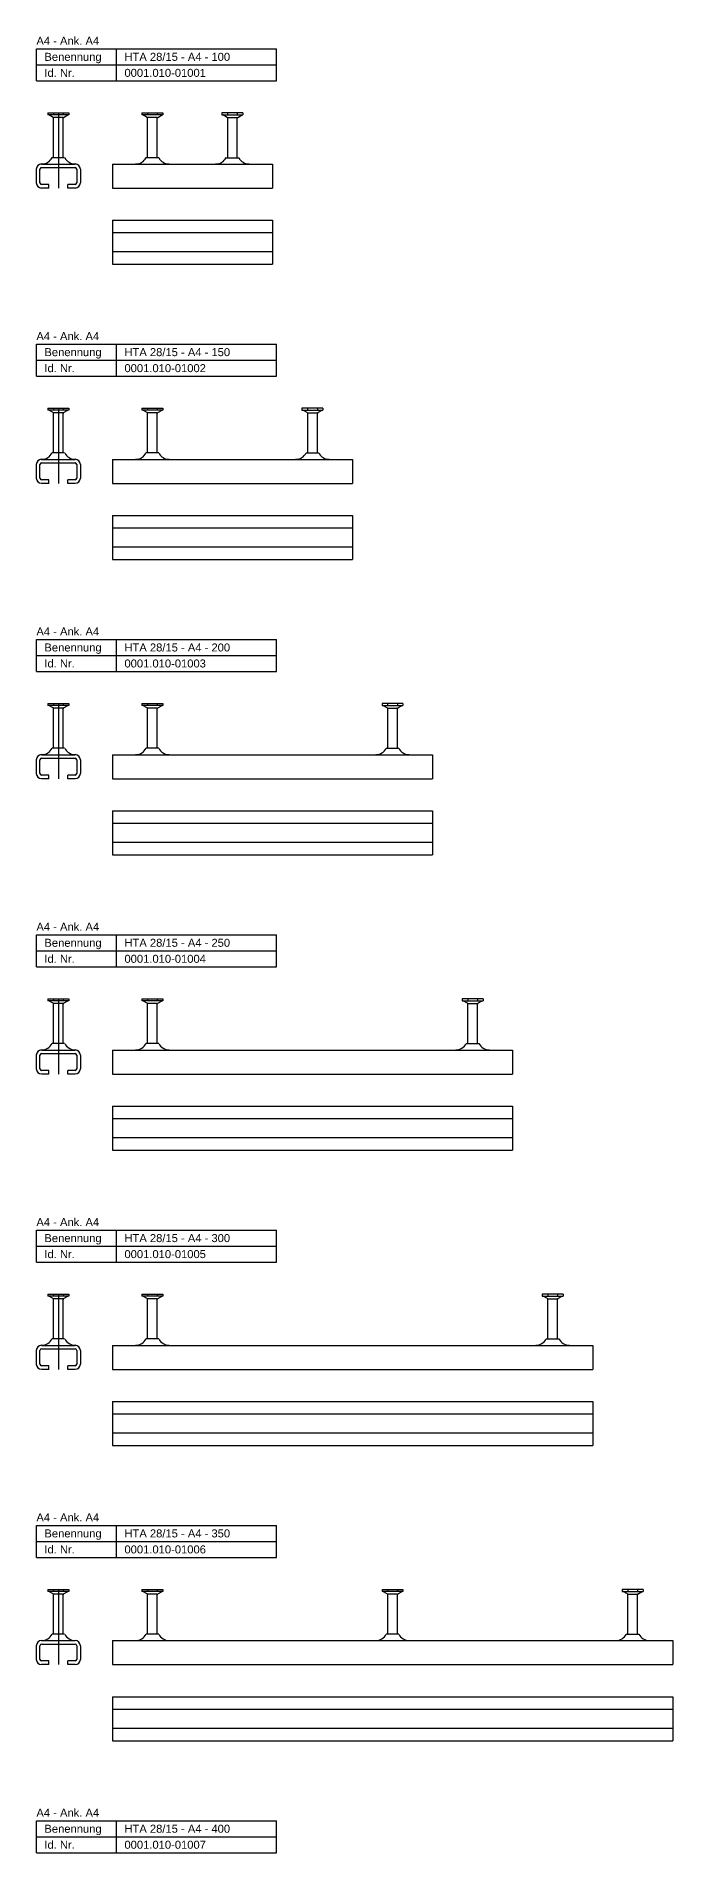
# Model space of a CAD drawing. Header units: millimetres. Extents: x -466 to 5678, y -7065 to 2232.
# Drawn here: x -465 to -67, y 1097 to 2232 of the extents above; entities that cross this region are included whole.
import ezdxf

# ---------------------------------------------------------------- set-up
doc = ezdxf.new("R2010")
doc.units = ezdxf.units.MM
doc.layers.add('HALFEN', color=2, linetype='CONTINUOUS')
doc.styles.add('ARIAL50', font='ARIAL.TTF', dxfattribs={"height": 5})

msp = doc.modelspace()

# ---------------------------------------------------------------- linework, layer by layer
at = {"layer": 'HALFEN'}
for p, q in [((-464.7, 2224.3), (-314.7, 2224.3)), ((-464.7, 2204.3), (-464.7, 2224.3)), ((-414.7, 2204.3), (-414.7, 2224.3)), ((-314.7, 2204.3), (-314.7, 2224.3)), ((-464.7, 2214.3), (-314.7, 2214.3)), ((-464.7, 2204.3), (-314.7, 2204.3)), ((-457.5, 2184.3), (-444.4, 2184.3)), ((-457.5, 2184.3), (-457.5, 2183.1)), ((-444.4, 2183.1), (-457.5, 2183.1)), ((-454.3, 2181.5), (-457, 2183.1)), ((-454.1, 2184.2), (-454.1, 2183.2)), ((-454, 2156.3), (-454, 2181)), ((-448.2, 2181.3), (-453.8, 2181.3)), ((-448, 2156.3), (-448, 2181)), ((-447.9, 2184.2), (-447.9, 2183.2)), ((-447.7, 2181.5), (-445, 2183.1)), ((-444.4, 2184.3), (-444.4, 2183.1)), ((-398.8, 2184.3), (-385.7, 2184.3)), ((-398.8, 2184.3), (-398.8, 2183.1)), ((-385.7, 2183.1), (-398.8, 2183.1)), ((-395.5, 2181.5), (-398.2, 2183.1)), ((-395.3, 2184.2), (-395.3, 2183.2)), ((-395.2, 2156.3), (-395.2, 2181)), ((-389.5, 2181.3), (-395, 2181.3)), ((-389.2, 2184.2), (-389.2, 2183.2)), ((-389.2, 2156.3), (-389.2, 2181)), ((-388.9, 2181.5), (-386.2, 2183.1)), ((-385.7, 2184.3), (-385.7, 2183.1)), ((-335.7, 2184.3), (-348.8, 2184.3)), ((-348.8, 2184.3), (-348.8, 2183.1)), ((-348.8, 2183.1), (-335.7, 2183.1)), ((-345.5, 2181.5), (-348.2, 2183.1)), ((-345.3, 2184.2), (-345.3, 2183.2)), ((-345.2, 2156.3), (-345.2, 2181)), ((-345, 2181.3), (-339.5, 2181.3)), ((-339.2, 2184.2), (-339.2, 2183.2)), ((-339.2, 2156.3), (-339.2, 2181)), ((-338.9, 2181.5), (-336.2, 2183.1)), ((-335.7, 2184.3), (-335.7, 2183.1)), ((-447.1, 2156.3), (-454.9, 2156.3)), ((-388.3, 2156.3), (-396.2, 2156.3)), ((-346.2, 2156.3), (-338.3, 2156.3)), ((-464.7, 2140.6), (-464.7, 2149.1)), ((-462.5, 2140.6), (-462.5, 2149.1)), ((-461.5, 2152.3), (-440.5, 2152.3)), ((-461.5, 2150.1), (-440.5, 2150.1)), ((-439.5, 2149.1), (-439.5, 2140.6)), ((-437.2, 2149.1), (-437.2, 2140.6)), ((-417.2, 2152.3), (-317.2, 2152.3)), ((-417.2, 2152.3), (-417.2, 2137.3)), ((-317.2, 2152.3), (-317.2, 2137.3)), ((-457, 2139.6), (-461.5, 2139.6)), ((-457, 2137.3), (-461.5, 2137.3)), ((-457, 2137.3), (-457, 2139.6)), ((-440.5, 2139.6), (-445, 2139.6)), ((-445, 2137.3), (-445, 2139.6)), ((-440.5, 2137.3), (-445, 2137.3)), ((-417.2, 2137.3), (-317.2, 2137.3)), ((-417.2, 2117.3), (-317.2, 2117.3)), ((-417.2, 2117.3), (-417.2, 2089.8)), ((-317.2, 2117.3), (-317.2, 2089.8)), ((-417.2, 2109.6), (-317.2, 2109.6)), ((-417.2, 2097.6), (-317.2, 2097.6)), ((-417.2, 2089.8), (-317.2, 2089.8)), ((-464.7, 2019.8), (-464.7, 2039.8)), ((-464.7, 2039.8), (-314.7, 2039.8)), ((-414.7, 2019.8), (-414.7, 2039.8)), ((-314.7, 2019.8), (-314.7, 2039.8)), ((-464.7, 2029.8), (-314.7, 2029.8)), ((-464.7, 2019.8), (-314.7, 2019.8)), ((-457.5, 1999.8), (-444.4, 1999.8)), ((-457.5, 1999.8), (-457.5, 1998.6)), ((-444.4, 1998.6), (-457.5, 1998.6)), ((-454.3, 1997), (-457, 1998.6)), ((-454.1, 1999.7), (-454.1, 1998.7)), ((-447.9, 1999.7), (-447.9, 1998.7)), ((-447.7, 1997), (-445, 1998.6)), ((-444.4, 1999.8), (-444.4, 1998.6)), ((-398.8, 1999.8), (-398.8, 1998.6)), ((-398.8, 1999.8), (-385.7, 1999.8)), ((-385.7, 1998.6), (-398.8, 1998.6)), ((-395.5, 1997), (-398.2, 1998.6)), ((-395.3, 1999.7), (-395.3, 1998.7)), ((-389.2, 1999.7), (-389.2, 1998.7)), ((-388.9, 1997), (-386.2, 1998.6)), ((-385.7, 1999.8), (-385.7, 1998.6)), ((-285.7, 1999.8), (-298.8, 1999.8)), ((-298.8, 1999.8), (-298.8, 1998.6)), ((-298.8, 1998.6), (-285.7, 1998.6)), ((-295.5, 1997), (-298.2, 1998.6)), ((-295.3, 1999.7), (-295.3, 1998.7)), ((-289.2, 1999.7), (-289.2, 1998.7)), ((-288.9, 1997), (-286.2, 1998.6)), ((-285.7, 1999.8), (-285.7, 1998.6)), ((-454, 1971.8), (-454, 1996.5)), ((-448.2, 1996.8), (-453.8, 1996.8)), ((-448, 1971.8), (-448, 1996.5)), ((-395.2, 1971.8), (-395.2, 1996.5)), ((-389.5, 1996.8), (-395, 1996.8)), ((-389.2, 1971.8), (-389.2, 1996.5)), ((-295.2, 1971.8), (-295.2, 1996.5)), ((-295, 1996.8), (-289.5, 1996.8)), ((-289.2, 1971.8), (-289.2, 1996.5)), ((-464.7, 1956.1), (-464.7, 1964.6)), ((-462.5, 1956.1), (-462.5, 1964.6)), ((-461.5, 1967.8), (-440.5, 1967.8)), ((-461.5, 1965.6), (-440.5, 1965.6)), ((-447.1, 1971.8), (-454.9, 1971.8)), ((-439.5, 1964.6), (-439.5, 1956.1)), ((-437.2, 1964.6), (-437.2, 1956.1)), ((-417.2, 1967.8), (-417.2, 1952.8)), ((-417.2, 1967.8), (-267.2, 1967.8)), ((-388.3, 1971.8), (-396.2, 1971.8)), ((-296.2, 1971.8), (-288.3, 1971.8)), ((-267.2, 1967.8), (-267.2, 1952.8)), ((-457, 1955.1), (-461.5, 1955.1)), ((-457, 1952.8), (-461.5, 1952.8)), ((-457, 1952.8), (-457, 1955.1)), ((-440.5, 1955.1), (-445, 1955.1)), ((-445, 1952.8), (-445, 1955.1)), ((-440.5, 1952.8), (-445, 1952.8)), ((-417.2, 1952.8), (-267.2, 1952.8)), ((-417.2, 1932.8), (-417.2, 1905.3)), ((-417.2, 1932.8), (-267.2, 1932.8)), ((-267.2, 1932.8), (-267.2, 1905.3)), ((-417.2, 1925.1), (-267.2, 1925.1)), ((-417.2, 1913.1), (-267.2, 1913.1)), ((-417.2, 1905.3), (-267.2, 1905.3)), ((-464.7, 1855.3), (-314.7, 1855.3)), ((-464.7, 1835.3), (-464.7, 1855.3)), ((-414.7, 1835.3), (-414.7, 1855.3)), ((-314.7, 1835.3), (-314.7, 1855.3)), ((-464.7, 1845.3), (-314.7, 1845.3)), ((-464.7, 1835.3), (-314.7, 1835.3)), ((-457.5, 1815.3), (-444.4, 1815.3)), ((-457.5, 1815.3), (-457.5, 1814.1)), ((-444.4, 1814.1), (-457.5, 1814.1)), ((-454.3, 1812.5), (-457, 1814.1)), ((-454.1, 1815.2), (-454.1, 1814.2)), ((-454, 1787.3), (-454, 1812)), ((-448.2, 1812.3), (-453.8, 1812.3)), ((-448, 1787.3), (-448, 1812)), ((-447.9, 1815.2), (-447.9, 1814.2)), ((-447.7, 1812.5), (-445, 1814.1)), ((-444.4, 1815.3), (-444.4, 1814.1)), ((-398.8, 1815.3), (-385.7, 1815.3)), ((-398.8, 1815.3), (-398.8, 1814.1)), ((-385.7, 1814.1), (-398.8, 1814.1)), ((-395.5, 1812.5), (-398.2, 1814.1)), ((-395.3, 1815.2), (-395.3, 1814.2)), ((-395.2, 1787.3), (-395.2, 1812)), ((-389.5, 1812.3), (-395, 1812.3)), ((-389.2, 1815.2), (-389.2, 1814.2)), ((-389.2, 1787.3), (-389.2, 1812)), ((-388.9, 1812.5), (-386.2, 1814.1)), ((-385.7, 1815.3), (-385.7, 1814.1)), ((-235.7, 1815.3), (-248.8, 1815.3)), ((-248.8, 1815.3), (-248.8, 1814.1)), ((-248.8, 1814.1), (-235.7, 1814.1)), ((-245.5, 1812.5), (-248.2, 1814.1)), ((-245.3, 1815.2), (-245.3, 1814.2)), ((-245.2, 1787.3), (-245.2, 1812)), ((-245, 1812.3), (-239.5, 1812.3)), ((-239.2, 1815.2), (-239.2, 1814.2)), ((-239.2, 1787.3), (-239.2, 1812)), ((-238.9, 1812.5), (-236.2, 1814.1)), ((-235.7, 1815.3), (-235.7, 1814.1)), ((-461.5, 1783.3), (-440.5, 1783.3)), ((-447.1, 1787.3), (-454.9, 1787.3)), ((-417.2, 1783.3), (-217.2, 1783.3)), ((-417.2, 1783.3), (-417.2, 1768.3)), ((-388.3, 1787.3), (-396.2, 1787.3)), ((-246.2, 1787.3), (-238.3, 1787.3)), ((-217.2, 1783.3), (-217.2, 1768.3)), ((-464.7, 1771.6), (-464.7, 1780.1)), ((-462.5, 1771.6), (-462.5, 1780.1)), ((-461.5, 1781.1), (-440.5, 1781.1)), ((-457, 1770.6), (-461.5, 1770.6)), ((-457, 1768.3), (-457, 1770.6)), ((-440.5, 1770.6), (-445, 1770.6)), ((-445, 1768.3), (-445, 1770.6)), ((-439.5, 1780.1), (-439.5, 1771.6)), ((-437.2, 1780.1), (-437.2, 1771.6)), ((-457, 1768.3), (-461.5, 1768.3)), ((-440.5, 1768.3), (-445, 1768.3)), ((-417.2, 1768.3), (-217.2, 1768.3)), ((-417.2, 1748.3), (-217.2, 1748.3)), ((-417.2, 1748.3), (-417.2, 1720.8)), ((-217.2, 1748.3), (-217.2, 1720.8)), ((-417.2, 1740.6), (-217.2, 1740.6)), ((-417.2, 1728.6), (-217.2, 1728.6)), ((-417.2, 1720.8), (-217.2, 1720.8)), ((-464.7, 1670.8), (-314.7, 1670.8)), ((-464.7, 1650.8), (-464.7, 1670.8)), ((-414.7, 1650.8), (-414.7, 1670.8)), ((-314.7, 1650.8), (-314.7, 1670.8)), ((-464.7, 1660.8), (-314.7, 1660.8)), ((-464.7, 1650.8), (-314.7, 1650.8)), ((-457.5, 1630.8), (-444.4, 1630.8)), ((-457.5, 1630.8), (-457.5, 1629.6)), ((-444.4, 1629.6), (-457.5, 1629.6)), ((-454.3, 1628), (-457, 1629.6)), ((-454.1, 1630.7), (-454.1, 1629.7)), ((-454, 1602.8), (-454, 1627.5)), ((-448.2, 1627.8), (-453.8, 1627.8)), ((-448, 1602.8), (-448, 1627.5)), ((-447.9, 1630.7), (-447.9, 1629.7)), ((-447.7, 1628), (-445, 1629.6)), ((-444.4, 1630.8), (-444.4, 1629.6)), ((-398.8, 1630.8), (-385.7, 1630.8)), ((-398.8, 1630.8), (-398.8, 1629.6)), ((-385.7, 1629.6), (-398.8, 1629.6)), ((-395.5, 1628), (-398.2, 1629.6)), ((-395.3, 1630.7), (-395.3, 1629.7)), ((-395.2, 1602.8), (-395.2, 1627.5)), ((-389.5, 1627.8), (-395, 1627.8)), ((-389.2, 1630.7), (-389.2, 1629.7)), ((-389.2, 1602.8), (-389.2, 1627.5)), ((-388.9, 1628), (-386.2, 1629.6)), ((-385.7, 1630.8), (-385.7, 1629.6)), ((-185.7, 1630.8), (-198.8, 1630.8)), ((-198.8, 1630.8), (-198.8, 1629.6)), ((-198.8, 1629.6), (-185.7, 1629.6)), ((-195.5, 1628), (-198.2, 1629.6)), ((-195.3, 1630.7), (-195.3, 1629.7)), ((-195.2, 1602.8), (-195.2, 1627.5)), ((-195, 1627.8), (-189.5, 1627.8)), ((-189.2, 1630.7), (-189.2, 1629.7)), ((-189.2, 1602.8), (-189.2, 1627.5)), ((-188.9, 1628), (-186.2, 1629.6)), ((-185.7, 1630.8), (-185.7, 1629.6)), ((-447.1, 1602.8), (-454.9, 1602.8)), ((-388.3, 1602.8), (-396.2, 1602.8)), ((-196.2, 1602.8), (-188.3, 1602.8)), ((-464.7, 1587.1), (-464.7, 1595.6)), ((-462.5, 1587.1), (-462.5, 1595.6)), ((-461.5, 1598.8), (-440.5, 1598.8)), ((-461.5, 1596.6), (-440.5, 1596.6)), ((-439.5, 1595.6), (-439.5, 1587.1)), ((-437.2, 1595.6), (-437.2, 1587.1)), ((-417.2, 1598.8), (-167.2, 1598.8)), ((-417.2, 1598.8), (-417.2, 1583.8)), ((-167.2, 1598.8), (-167.2, 1583.8)), ((-457, 1586.1), (-461.5, 1586.1)), ((-457, 1583.8), (-461.5, 1583.8)), ((-457, 1583.8), (-457, 1586.1)), ((-440.5, 1586.1), (-445, 1586.1)), ((-445, 1583.8), (-445, 1586.1)), ((-440.5, 1583.8), (-445, 1583.8)), ((-417.2, 1583.8), (-167.2, 1583.8)), ((-417.2, 1563.8), (-167.2, 1563.8)), ((-417.2, 1563.8), (-417.2, 1536.3)), ((-417.2, 1556.1), (-167.2, 1556.1)), ((-167.2, 1563.8), (-167.2, 1536.3)), ((-417.2, 1544.1), (-167.2, 1544.1)), ((-417.2, 1536.3), (-167.2, 1536.3)), ((-464.7, 1486.3), (-314.7, 1486.3)), ((-464.7, 1466.3), (-464.7, 1486.3)), ((-464.7, 1476.3), (-314.7, 1476.3)), ((-414.7, 1466.3), (-414.7, 1486.3)), ((-314.7, 1466.3), (-314.7, 1486.3)), ((-464.7, 1466.3), (-314.7, 1466.3)), ((-457.5, 1446.3), (-444.4, 1446.3)), ((-457.5, 1446.3), (-457.5, 1445.1)), ((-444.4, 1445.1), (-457.5, 1445.1)), ((-454.3, 1443.5), (-457, 1445.1)), ((-454.1, 1446.2), (-454.1, 1445.2)), ((-454, 1418.3), (-454, 1443)), ((-448.2, 1443.3), (-453.8, 1443.3)), ((-448, 1418.3), (-448, 1443)), ((-447.9, 1446.2), (-447.9, 1445.2)), ((-447.7, 1443.5), (-445, 1445.1)), ((-444.4, 1446.3), (-444.4, 1445.1)), ((-398.8, 1446.3), (-385.7, 1446.3)), ((-398.8, 1446.3), (-398.8, 1445.1)), ((-385.7, 1445.1), (-398.8, 1445.1)), ((-395.5, 1443.5), (-398.2, 1445.1)), ((-395.3, 1446.2), (-395.3, 1445.2)), ((-395.2, 1418.3), (-395.2, 1443)), ((-389.5, 1443.3), (-395, 1443.3)), ((-389.2, 1446.2), (-389.2, 1445.2)), ((-389.2, 1418.3), (-389.2, 1443)), ((-388.9, 1443.5), (-386.2, 1445.1)), ((-385.7, 1446.3), (-385.7, 1445.1)), ((-135.7, 1446.3), (-148.8, 1446.3)), ((-148.8, 1446.3), (-148.8, 1445.1)), ((-148.8, 1445.1), (-135.7, 1445.1)), ((-145.5, 1443.5), (-148.2, 1445.1)), ((-145.3, 1446.2), (-145.3, 1445.2)), ((-145.2, 1418.3), (-145.2, 1443)), ((-145, 1443.3), (-139.5, 1443.3)), ((-139.2, 1446.2), (-139.2, 1445.2)), ((-139.2, 1418.3), (-139.2, 1443)), ((-138.9, 1443.5), (-136.2, 1445.1)), ((-135.7, 1446.3), (-135.7, 1445.1)), ((-464.7, 1402.6), (-464.7, 1411.1)), ((-462.5, 1402.6), (-462.5, 1411.1)), ((-461.5, 1414.3), (-440.5, 1414.3)), ((-461.5, 1412.1), (-440.5, 1412.1)), ((-447.1, 1418.3), (-454.9, 1418.3)), ((-439.5, 1411.1), (-439.5, 1402.6)), ((-437.2, 1411.1), (-437.2, 1402.6)), ((-417.2, 1414.3), (-117.2, 1414.3)), ((-417.2, 1414.3), (-417.2, 1399.3)), ((-388.3, 1418.3), (-396.2, 1418.3)), ((-146.2, 1418.3), (-138.3, 1418.3)), ((-117.2, 1414.3), (-117.2, 1399.3)), ((-457, 1401.6), (-461.5, 1401.6)), ((-457, 1399.3), (-461.5, 1399.3)), ((-457, 1399.3), (-457, 1401.6)), ((-440.5, 1401.6), (-445, 1401.6)), ((-445, 1399.3), (-445, 1401.6)), ((-440.5, 1399.3), (-445, 1399.3)), ((-417.2, 1399.3), (-117.2, 1399.3)), ((-417.2, 1379.3), (-117.2, 1379.3)), ((-417.2, 1379.3), (-417.2, 1351.8)), ((-117.2, 1379.3), (-117.2, 1351.8)), ((-417.2, 1371.6), (-117.2, 1371.6)), ((-417.2, 1359.6), (-117.2, 1359.6)), ((-417.2, 1351.8), (-117.2, 1351.8)), ((-464.7, 1301.8), (-314.7, 1301.8)), ((-464.7, 1281.8), (-464.7, 1301.8)), ((-414.7, 1281.8), (-414.7, 1301.8)), ((-314.7, 1281.8), (-314.7, 1301.8)), ((-464.7, 1291.8), (-314.7, 1291.8)), ((-464.7, 1281.8), (-314.7, 1281.8)), ((-457.5, 1261.8), (-444.4, 1261.8)), ((-457.5, 1261.8), (-457.5, 1260.6)), ((-444.4, 1260.6), (-457.5, 1260.6)), ((-454.3, 1259), (-457, 1260.6)), ((-454.1, 1261.7), (-454.1, 1260.7)), ((-447.9, 1261.7), (-447.9, 1260.7)), ((-447.7, 1259), (-445, 1260.6)), ((-444.4, 1261.8), (-444.4, 1260.6)), ((-398.8, 1261.8), (-385.7, 1261.8)), ((-398.8, 1261.8), (-398.8, 1260.6)), ((-385.7, 1260.6), (-398.8, 1260.6)), ((-395.5, 1259), (-398.2, 1260.6)), ((-395.3, 1261.7), (-395.3, 1260.7)), ((-389.2, 1261.7), (-389.2, 1260.7)), ((-388.9, 1259), (-386.2, 1260.6)), ((-385.7, 1261.8), (-385.7, 1260.6)), ((-248.8, 1261.8), (-235.7, 1261.8)), ((-248.8, 1261.8), (-248.8, 1260.6)), ((-235.7, 1260.6), (-248.8, 1260.6)), ((-245.5, 1259), (-248.2, 1260.6)), ((-245.3, 1261.7), (-245.3, 1260.7)), ((-239.2, 1261.7), (-239.2, 1260.7)), ((-238.9, 1259), (-236.2, 1260.6)), ((-235.7, 1261.8), (-235.7, 1260.6)), ((-85.7, 1261.8), (-98.8, 1261.8)), ((-98.8, 1261.8), (-98.8, 1260.6)), ((-98.8, 1260.6), (-85.7, 1260.6)), ((-95.5, 1259), (-98.2, 1260.6)), ((-95.3, 1261.7), (-95.3, 1260.7)), ((-89.2, 1261.7), (-89.2, 1260.7)), ((-88.9, 1259), (-86.2, 1260.6)), ((-85.7, 1261.8), (-85.7, 1260.6)), ((-454, 1233.8), (-454, 1258.5)), ((-448.2, 1258.8), (-453.8, 1258.8)), ((-448, 1233.8), (-448, 1258.5)), ((-395.2, 1233.8), (-395.2, 1258.5)), ((-389.5, 1258.8), (-395, 1258.8)), ((-389.2, 1233.8), (-389.2, 1258.5)), ((-245.2, 1233.8), (-245.2, 1258.5)), ((-239.5, 1258.8), (-245, 1258.8)), ((-239.2, 1233.8), (-239.2, 1258.5)), ((-95.2, 1233.8), (-95.2, 1258.5)), ((-95, 1258.8), (-89.5, 1258.8)), ((-89.2, 1233.8), (-89.2, 1258.5)), ((-464.7, 1218.1), (-464.7, 1226.6)), ((-462.5, 1218.1), (-462.5, 1226.6)), ((-461.5, 1229.8), (-440.5, 1229.8)), ((-461.5, 1227.6), (-440.5, 1227.6)), ((-447.1, 1233.8), (-454.9, 1233.8)), ((-439.5, 1226.6), (-439.5, 1218.1)), ((-437.2, 1226.6), (-437.2, 1218.1)), ((-417.2, 1229.8), (-67.2, 1229.8)), ((-417.2, 1229.8), (-417.2, 1214.8)), ((-388.3, 1233.8), (-396.2, 1233.8)), ((-238.3, 1233.8), (-246.2, 1233.8)), ((-96.2, 1233.8), (-88.3, 1233.8)), ((-67.2, 1229.8), (-67.2, 1214.8)), ((-457, 1217.1), (-461.5, 1217.1)), ((-457, 1214.8), (-461.5, 1214.8)), ((-457, 1214.8), (-457, 1217.1)), ((-440.5, 1217.1), (-445, 1217.1)), ((-445, 1214.8), (-445, 1217.1)), ((-440.5, 1214.8), (-445, 1214.8)), ((-417.2, 1214.8), (-67.2, 1214.8)), ((-417.2, 1194.8), (-67.2, 1194.8)), ((-417.2, 1194.8), (-417.2, 1167.3)), ((-67.2, 1194.8), (-67.2, 1167.3)), ((-417.2, 1187.1), (-67.2, 1187.1)), ((-417.2, 1175.1), (-67.2, 1175.1)), ((-417.2, 1167.3), (-67.2, 1167.3)), ((-464.7, 1117.3), (-314.7, 1117.3)), ((-464.7, 1097.3), (-464.7, 1117.3)), ((-414.7, 1097.3), (-414.7, 1117.3)), ((-314.7, 1097.3), (-314.7, 1117.3)), ((-464.7, 1107.3), (-314.7, 1107.3)), ((-464.7, 1097.3), (-314.7, 1097.3))]:
    msp.add_line(p, q, dxfattribs=at)
at = {"layer": 'HALFEN', "color": 1}
for p, q in [((-451, 2184.3), (-451, 2137.3)), ((-451, 1999.8), (-451, 1952.8)), ((-451, 1815.3), (-451, 1768.3)), ((-451, 1630.8), (-451, 1583.8)), ((-451, 1446.3), (-451, 1399.3)), ((-451, 1261.8), (-451, 1214.8))]:
    msp.add_line(p, q, dxfattribs=at)
at = {"layer": 'HALFEN'}
for centre, radius, start, end in [((-454.6, 2181), 0.6, 0, 60), ((-447.4, 2181), 0.6, 120, 180), ((-395.8, 2181), 0.6, 0, 60), ((-388.6, 2181), 0.6, 120, 180), ((-345.8, 2181), 0.6, 0, 60), ((-338.6, 2181), 0.6, 120, 180), ((-461.3, 2159.5), 7.14, 268.7969, 333.9123), ((-440.6, 2159.5), 7.14, 206.0877, 271.2031), ((-402.6, 2159.5), 7.14, 268.7969, 333.9123), ((-381.9, 2159.5), 7.14, 206.0877, 271.2031), ((-352.6, 2159.5), 7.14, 268.7969, 333.9123), ((-331.9, 2159.5), 7.14, 206.0877, 271.2031), ((-461.5, 2149.1), 3.25, 90, 180), ((-461.5, 2149.1), 1, 90, 180), ((-440.5, 2149.1), 3.25, 0, 90), ((-440.5, 2149.1), 1, 0, 90), ((-461.5, 2140.6), 3.25, 180, 270), ((-461.5, 2140.6), 1, 180, 270), ((-440.5, 2140.6), 3.25, 270, 0), ((-440.5, 2140.6), 1, 270, 0), ((-454.6, 1996.5), 0.6, 0, 60), ((-447.4, 1996.5), 0.6, 120, 180), ((-395.8, 1996.5), 0.6, 0, 60), ((-388.6, 1996.5), 0.6, 120, 180), ((-295.8, 1996.5), 0.6, 0, 60), ((-288.6, 1996.5), 0.6, 120, 180), ((-461.5, 1964.6), 3.25, 90, 180), ((-461.5, 1964.6), 1, 90, 180), ((-461.3, 1975), 7.14, 268.7969, 333.9123), ((-440.6, 1975), 7.14, 206.0877, 271.2031), ((-440.5, 1964.6), 3.25, 0, 90), ((-440.5, 1964.6), 1, 0, 90), ((-402.6, 1975), 7.14, 268.7969, 333.9123), ((-381.9, 1975), 7.14, 206.0877, 271.2031), ((-302.6, 1975), 7.14, 268.7969, 333.9123), ((-281.9, 1975), 7.14, 206.0877, 271.2031), ((-461.5, 1956.1), 3.25, 180, 270), ((-461.5, 1956.1), 1, 180, 270), ((-440.5, 1956.1), 1, 270, 0), ((-440.5, 1956.1), 3.25, 270, 0), ((-454.6, 1812), 0.6, 0, 60), ((-447.4, 1812), 0.6, 120, 180), ((-395.8, 1812), 0.6, 0, 60), ((-388.6, 1812), 0.6, 120, 180), ((-245.8, 1812), 0.6, 0, 60), ((-238.6, 1812), 0.6, 120, 180), ((-461.5, 1780.1), 3.25, 90, 180), ((-461.3, 1790.5), 7.14, 268.7969, 333.9123), ((-440.6, 1790.5), 7.14, 206.0877, 271.2031), ((-440.5, 1780.1), 3.25, 0, 90), ((-402.6, 1790.5), 7.14, 268.7969, 333.9123), ((-381.9, 1790.5), 7.14, 206.0877, 271.2031), ((-252.6, 1790.5), 7.14, 268.7969, 333.9123), ((-231.9, 1790.5), 7.14, 206.0877, 271.2031), ((-461.5, 1771.6), 3.25, 180, 270), ((-461.5, 1780.1), 1, 90, 180), ((-461.5, 1771.6), 1, 180, 270), ((-440.5, 1780.1), 1, 0, 90), ((-440.5, 1771.6), 1, 270, 0), ((-440.5, 1771.6), 3.25, 270, 0), ((-454.6, 1627.5), 0.6, 0, 60), ((-447.4, 1627.5), 0.6, 120, 180), ((-395.8, 1627.5), 0.6, 0, 60), ((-388.6, 1627.5), 0.6, 120, 180), ((-195.8, 1627.5), 0.6, 0, 60), ((-188.6, 1627.5), 0.6, 120, 180), ((-461.3, 1606), 7.14, 268.7969, 333.9123), ((-440.6, 1606), 7.14, 206.0877, 271.2031), ((-402.6, 1606), 7.14, 268.7969, 333.9123), ((-381.9, 1606), 7.14, 206.0877, 271.2031), ((-202.6, 1606), 7.14, 268.7969, 333.9123), ((-181.9, 1606), 7.14, 206.0877, 271.2031), ((-461.5, 1595.6), 3.25, 90, 180), ((-461.5, 1595.6), 1, 90, 180), ((-440.5, 1595.6), 3.25, 0, 90), ((-440.5, 1595.6), 1, 0, 90), ((-461.5, 1587.1), 3.25, 180, 270), ((-461.5, 1587.1), 1, 180, 270), ((-440.5, 1587.1), 1, 270, 0), ((-440.5, 1587.1), 3.25, 270, 0), ((-454.6, 1443), 0.6, 0, 60), ((-447.4, 1443), 0.6, 120, 180), ((-395.8, 1443), 0.6, 0, 60), ((-388.6, 1443), 0.6, 120, 180), ((-145.8, 1443), 0.6, 0, 60), ((-138.6, 1443), 0.6, 120, 180), ((-461.5, 1411.1), 3.25, 90, 180), ((-461.5, 1411.1), 1, 90, 180), ((-461.3, 1421.5), 7.14, 268.7969, 333.9123), ((-440.6, 1421.5), 7.14, 206.0877, 271.2031), ((-440.5, 1411.1), 3.25, 0, 90), ((-440.5, 1411.1), 1, 0, 90), ((-402.6, 1421.5), 7.14, 268.7969, 333.9123), ((-381.9, 1421.5), 7.14, 206.0877, 271.2031), ((-152.6, 1421.5), 7.14, 268.7969, 333.9123), ((-131.9, 1421.5), 7.14, 206.0877, 271.2031), ((-461.5, 1402.6), 3.25, 180, 270), ((-461.5, 1402.6), 1, 180, 270), ((-440.5, 1402.6), 3.25, 270, 0), ((-440.5, 1402.6), 1, 270, 0), ((-454.6, 1258.5), 0.6, 0, 60), ((-447.4, 1258.5), 0.6, 120, 180), ((-395.8, 1258.5), 0.6, 0, 60), ((-388.6, 1258.5), 0.6, 120, 180), ((-245.8, 1258.5), 0.6, 0, 60), ((-238.6, 1258.5), 0.6, 120, 180), ((-95.8, 1258.5), 0.6, 0, 60), ((-88.6, 1258.5), 0.6, 120, 180), ((-461.5, 1226.6), 3.25, 90, 180), ((-461.5, 1226.6), 1, 90, 180), ((-461.3, 1237), 7.14, 268.7969, 333.9123), ((-440.6, 1237), 7.14, 206.0877, 271.2031), ((-440.5, 1226.6), 3.25, 0, 90), ((-440.5, 1226.6), 1, 0, 90), ((-402.6, 1237), 7.14, 268.7969, 333.9123), ((-381.9, 1237), 7.14, 206.0877, 271.2031), ((-252.6, 1237), 7.14, 268.7969, 333.9123), ((-231.9, 1237), 7.14, 206.0877, 271.2031), ((-102.6, 1237), 7.14, 268.7969, 333.9123), ((-81.9, 1237), 7.14, 206.0877, 271.2031), ((-461.5, 1218.1), 3.25, 180, 270), ((-461.5, 1218.1), 1, 180, 270), ((-440.5, 1218.1), 3.25, 270, 0), ((-440.5, 1218.1), 1, 270, 0)]:
    msp.add_arc(centre, radius, start, end, dxfattribs=at)

# ---------------------------------------------------------------- texts
at = {"layer": 'HALFEN', "style": 'ARIAL50'}
for s, p in [('A4 - Ank. A4', (-464.7, 2226.8)), ('Benennung', (-459.7, 2216.8)), ('HTA 28/15 - A4 - 100', (-409.7, 2216.8)), ('Id. Nr.', (-459.7, 2206.8)), ('0001.010-01001', (-409.7, 2206.8)), ('A4 - Ank. A4', (-464.7, 2042.3)), ('Benennung', (-459.7, 2032.3)), ('HTA 28/15 - A4 - 150', (-409.7, 2032.3)), ('Id. Nr.', (-459.7, 2022.3)), ('0001.010-01002', (-409.7, 2022.3)), ('A4 - Ank. A4', (-464.7, 1857.8)), ('Benennung', (-459.7, 1847.8)), ('HTA 28/15 - A4 - 200', (-409.7, 1847.8)), ('Id. Nr.', (-459.7, 1837.8)), ('0001.010-01003', (-409.7, 1837.8)), ('A4 - Ank. A4', (-464.7, 1673.3)), ('Benennung', (-459.7, 1663.3)), ('HTA 28/15 - A4 - 250', (-409.7, 1663.3)), ('Id. Nr.', (-459.7, 1653.3)), ('0001.010-01004', (-409.7, 1653.3)), ('A4 - Ank. A4', (-464.7, 1488.8)), ('Benennung', (-459.7, 1478.8)), ('HTA 28/15 - A4 - 300', (-409.7, 1478.8)), ('Id. Nr.', (-459.7, 1468.8)), ('0001.010-01005', (-409.7, 1468.8)), ('A4 - Ank. A4', (-464.7, 1304.3)), ('Benennung', (-459.7, 1294.3)), ('HTA 28/15 - A4 - 350', (-409.7, 1294.3)), ('Id. Nr.', (-459.7, 1284.3)), ('0001.010-01006', (-409.7, 1284.3)), ('A4 - Ank. A4', (-464.7, 1119.8)), ('Benennung', (-459.7, 1109.8)), ('HTA 28/15 - A4 - 400', (-409.7, 1109.8)), ('Id. Nr.', (-459.7, 1099.8)), ('0001.010-01007', (-409.7, 1099.8))]:
    msp.add_text(s, height=5, dxfattribs=at).set_placement(p)

doc.saveas('drawing.dxf')
